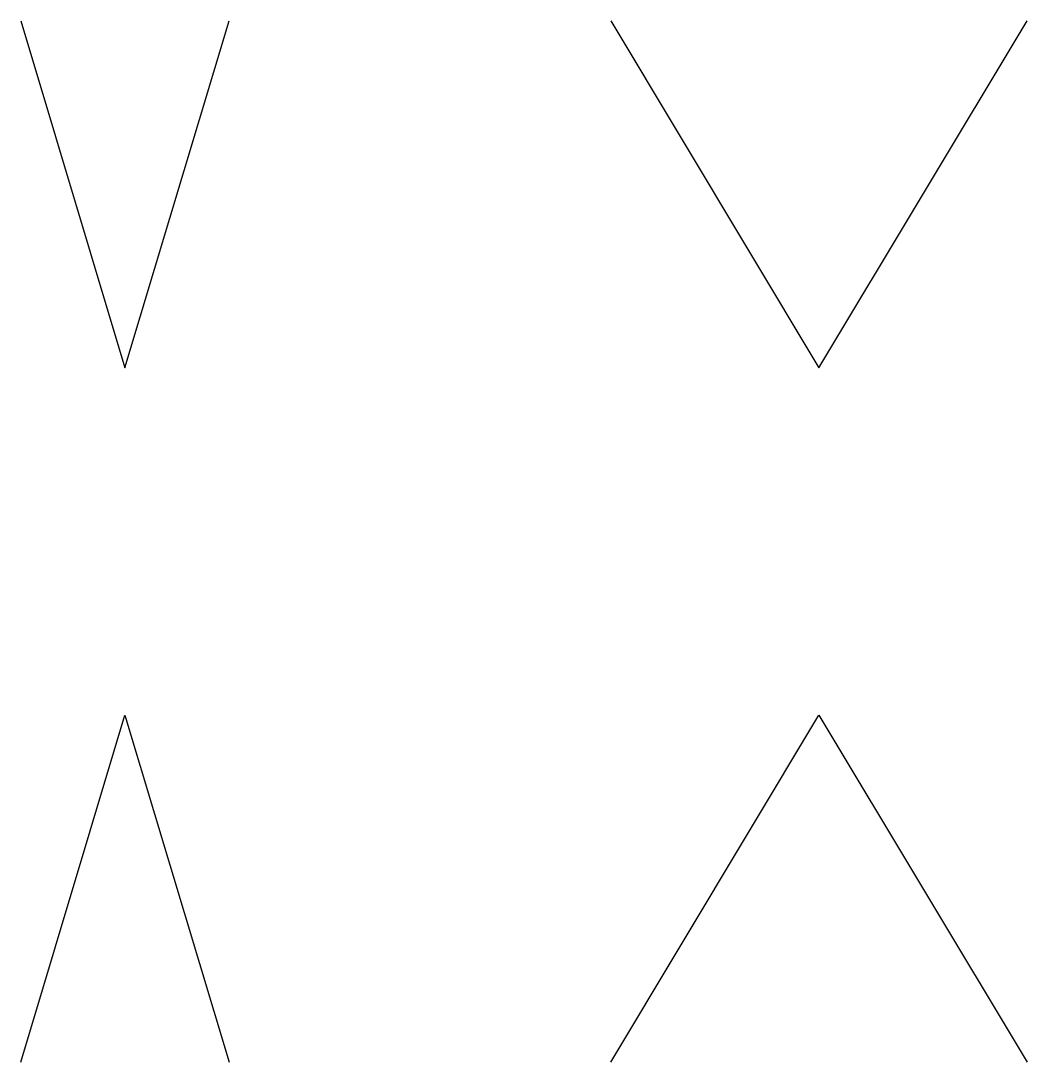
# Model space of a CAD drawing. Header units: millimetres. Extents: x 7 to 36, y 0 to 30.
import ezdxf

# ---------------------------------------------------------------- set-up
doc = ezdxf.new("R2010")
doc.units = ezdxf.units.MM
doc.header["$MEASUREMENT"] = 0
doc.layers.get('0').update_dxf_attribs({"lineweight": 25, "true_color": 0xffffff})

msp = doc.modelspace()

# ---------------------------------------------------------------- linework, layer by layer
for p, q in [((7, 30), (10, 20)), ((10, 20), (13, 30)), ((24, 30), (30, 20)), ((30, 20), (36, 30)), ((7, 0), (10, 10)), ((10, 10), (13, 0)), ((24, 0), (30, 10)), ((30, 10), (36, 0))]:
    msp.add_line(p, q)

doc.saveas('drawing.dxf')
